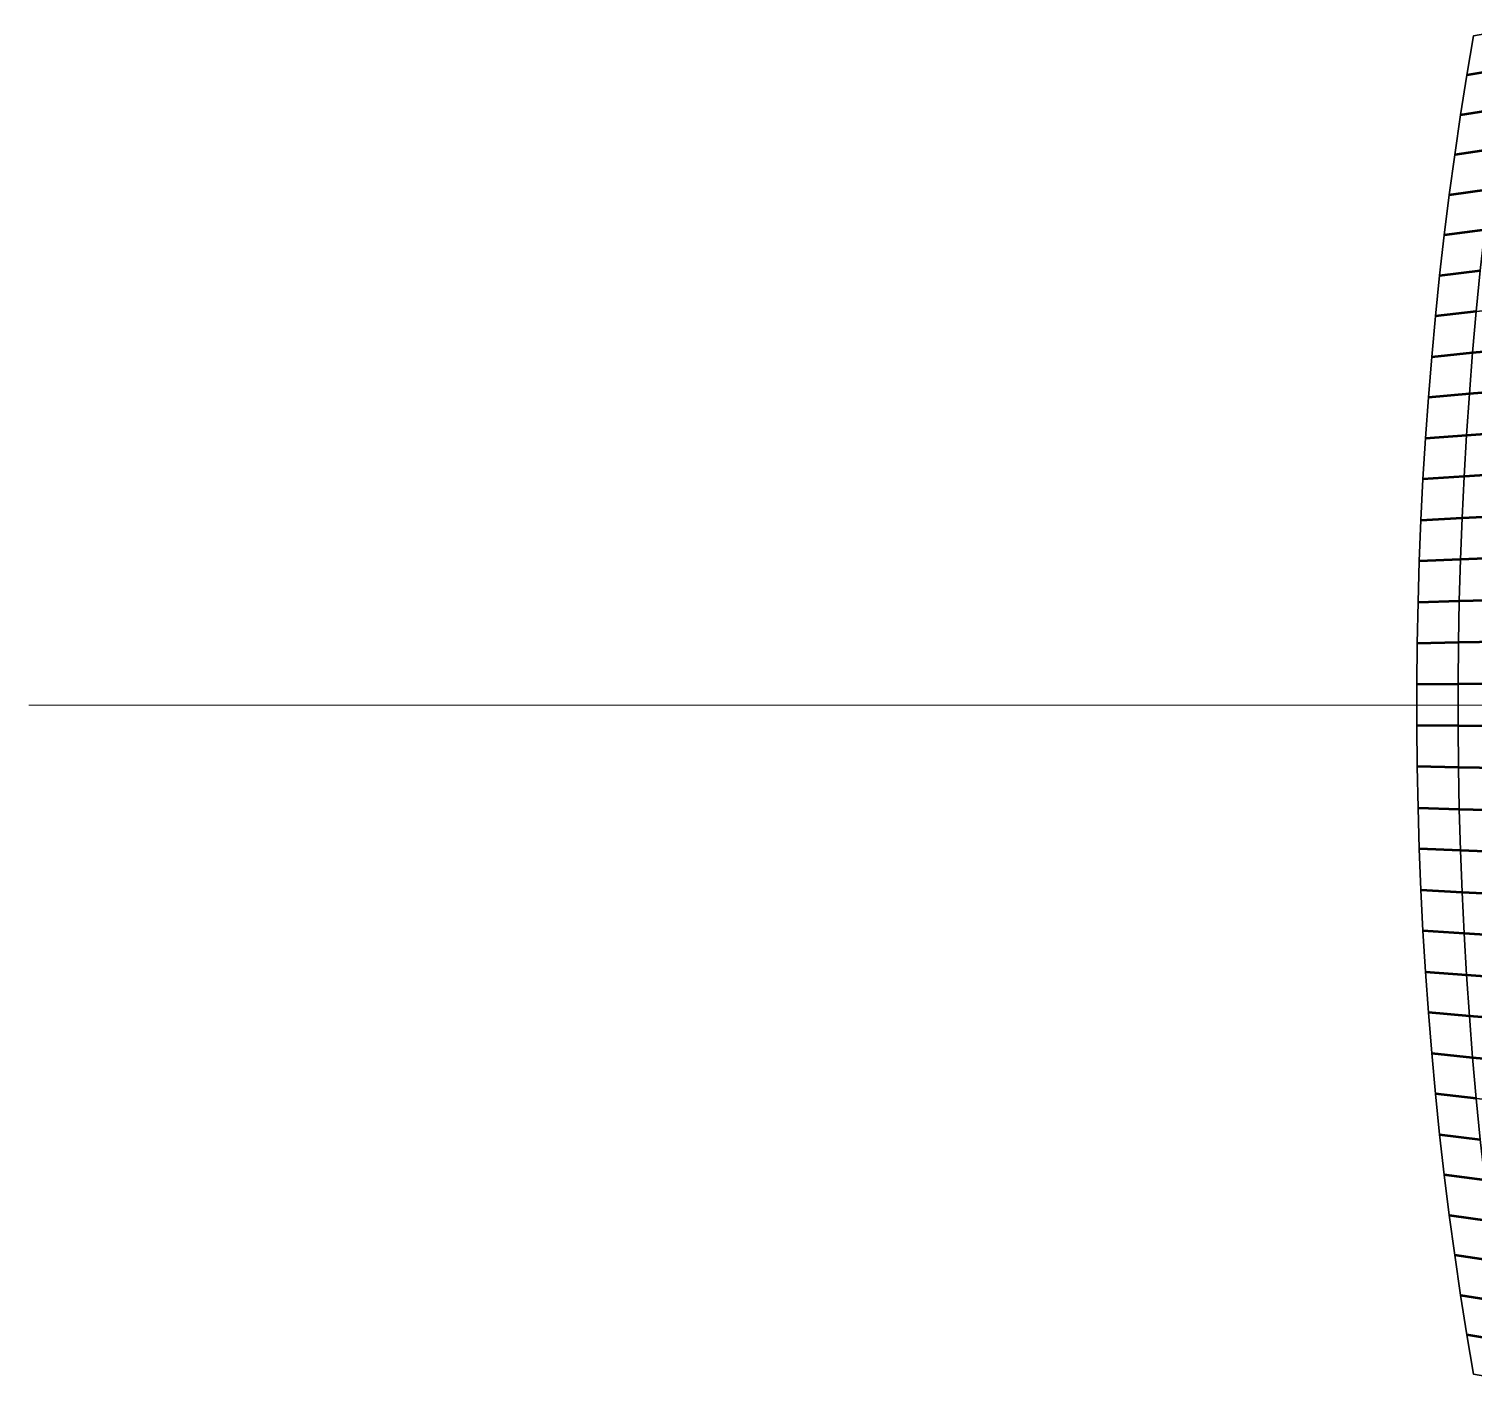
# Model space of a CAD drawing. Header units: millimetres. Extents: x -43 to 170, y -51 to 57.
# Drawn here: x -42.57 to -14.11, y -13.32 to 13.32 of the extents above; entities that cross this region are included whole.
import ezdxf

# ---------------------------------------------------------------- set-up
doc = ezdxf.new("R2010")
doc.units = ezdxf.units.MM
doc.linetypes.add('CENTER2', pattern=[28.575, 19.05, -3.175, 3.175, -3.175])
for name, color, linetype, lineweight in [('working - concrete bases', 10, 'Continuous', 30), ('working - tendons lower level', 201, 'Continuous', 35), ('working - tendons upper level', 50, 'Continuous', 50), ('Осевые линии', 80, 'Continuous', 15)]:
    doc.layers.add(name, color=color, linetype=linetype, lineweight=lineweight)

msp = doc.modelspace()

# ---------------------------------------------------------------- linework, layer by layer
at = {"layer": 'working - concrete bases', "linetype": 'Continuous', "ltscale": 250}
for points in [[(-14.235, 12.409, 29.468), (-14.102, 13.187, 29.193), (-13.324, 13.324, 29.495), (-13.452, 12.54, 29.779), (-14.235, 12.409, 29.468)], [(-14.359, 11.627, 29.726), (-14.235, 12.409, 29.468), (-13.452, 12.54, 29.779), (-13.572, 11.752, 30.045), (-14.359, 11.627, 29.726)], [(-14.475, 10.841, 29.966), (-14.359, 11.627, 29.726), (-13.572, 11.752, 30.045), (-13.684, 10.96, 30.292), (-14.475, 10.841, 29.966)], [(-14.583, 10.052, 30.188), (-14.475, 10.841, 29.966), (-13.684, 10.96, 30.292), (-13.788, 10.163, 30.522), (-14.583, 10.052, 30.188)], [(-14.682, 9.259, 30.393), (-14.583, 10.052, 30.188), (-13.788, 10.163, 30.522), (-13.883, 9.363, 30.734), (-14.682, 9.259, 30.393)], [(-14.772, 8.463, 30.58), (-14.682, 9.259, 30.393), (-13.883, 9.363, 30.734), (-13.971, 8.56, 30.928), (-14.772, 8.463, 30.58)], [(-14.854, 7.665, 30.751), (-14.772, 8.463, 30.58), (-13.971, 8.56, 30.928), (-14.051, 7.753, 31.104), (-14.854, 7.665, 30.751)], [(-14.928, 6.864, 30.904), (-14.854, 7.665, 30.751), (-14.051, 7.753, 31.104), (-14.122, 6.944, 31.263), (-14.928, 6.864, 30.904)], [(-14.122, 6.944, 31.263), (-14.051, 7.753, 31.104), (-13.239, 7.836, 31.438), (-13.308, 7.019, 31.601), (-14.122, 6.944, 31.263)], [(-14.994, 6.062, 31.039), (-14.928, 6.864, 30.904), (-14.122, 6.944, 31.263), (-14.186, 6.133, 31.403), (-14.994, 6.062, 31.039)], [(-13.369, 6.2, 31.746), (-14.186, 6.133, 31.403), (-14.122, 6.944, 31.263), (-13.308, 7.019, 31.601), (-13.369, 6.2, 31.746)], [(-15.051, 5.257, 31.158), (-14.994, 6.062, 31.039), (-14.186, 6.133, 31.403), (-14.241, 5.319, 31.526), (-15.051, 5.257, 31.158)], [(-14.241, 5.319, 31.526), (-14.186, 6.133, 31.403), (-13.369, 6.2, 31.746), (-13.422, 5.378, 31.874), (-14.241, 5.319, 31.526)], [(-15.1, 4.451, 31.26), (-15.051, 5.257, 31.158), (-14.241, 5.319, 31.526), (-14.289, 4.504, 31.631), (-15.1, 4.451, 31.26)], [(-13.468, 4.554, 31.982), (-14.289, 4.504, 31.631), (-14.241, 5.319, 31.526), (-13.422, 5.378, 31.874), (-13.468, 4.554, 31.982)], [(-15.141, 3.643, 31.344), (-15.1, 4.451, 31.26), (-14.289, 4.504, 31.631), (-14.328, 3.687, 31.719), (-15.141, 3.643, 31.344)], [(-14.328, 3.687, 31.719), (-14.289, 4.504, 31.631), (-13.468, 4.554, 31.982), (-13.506, 3.728, 32.073), (-14.328, 3.687, 31.719)], [(-13.537, 2.901, 32.146), (-14.36, 2.869, 31.789), (-14.328, 3.687, 31.719), (-13.506, 3.728, 32.073), (-13.537, 2.901, 32.146)], [(-15.174, 2.835, 31.412), (-15.141, 3.643, 31.344), (-14.328, 3.687, 31.719), (-14.36, 2.869, 31.789), (-15.174, 2.835, 31.412)], [(-15.198, 2.025, 31.463), (-15.174, 2.835, 31.412), (-14.36, 2.869, 31.789), (-14.384, 2.05, 31.842), (-15.198, 2.025, 31.463)], [(-14.384, 2.05, 31.842), (-14.36, 2.869, 31.789), (-13.537, 2.901, 32.146), (-13.56, 2.073, 32.2), (-14.384, 2.05, 31.842)], [(-15.215, 1.215, 31.497), (-15.198, 2.025, 31.463), (-14.384, 2.05, 31.842), (-14.4, 1.23, 31.877), (-15.215, 1.215, 31.497)], [(-13.575, 1.244, 32.236), (-14.4, 1.23, 31.877), (-14.384, 2.05, 31.842), (-13.56, 2.073, 32.2), (-13.575, 1.244, 32.236)], [(-15.223, 0.405, 31.513), (-15.215, 1.215, 31.497), (-14.4, 1.23, 31.877), (-14.408, 0.41, 31.894), (-15.223, 0.405, 31.513)], [(-14.408, 0.41, 31.894), (-14.4, 1.23, 31.877), (-13.575, 1.244, 32.236), (-13.583, 0.415, 32.254), (-14.408, 0.41, 31.894)], [(-15.223, 0.405, 31.513), (-15.223, -0.405, 31.513), (-14.408, -0.41, 31.894), (-14.408, 0.41, 31.894), (-15.223, 0.405, 31.513)], [(-13.583, 0.415, 32.254), (-14.408, 0.41, 31.894), (-14.408, -0.41, 31.894), (-13.583, -0.415, 32.254), (-13.583, 0.415, 32.254)], [(-15.223, -0.405, 31.513), (-15.215, -1.215, 31.497), (-14.4, -1.23, 31.877), (-14.408, -0.41, 31.894), (-15.223, -0.405, 31.513)], [(-14.408, -0.41, 31.894), (-14.4, -1.23, 31.877), (-13.575, -1.244, 32.236), (-13.583, -0.415, 32.254), (-14.408, -0.41, 31.894)], [(-15.215, -1.215, 31.497), (-15.198, -2.025, 31.463), (-14.384, -2.05, 31.842), (-14.4, -1.23, 31.877), (-15.215, -1.215, 31.497)], [(-13.575, -1.244, 32.236), (-14.4, -1.23, 31.877), (-14.384, -2.05, 31.842), (-13.56, -2.073, 32.2), (-13.575, -1.244, 32.236)], [(-15.198, -2.025, 31.463), (-15.174, -2.835, 31.412), (-14.36, -2.869, 31.789), (-14.384, -2.05, 31.842), (-15.198, -2.025, 31.463)], [(-14.384, -2.05, 31.842), (-14.36, -2.869, 31.789), (-13.537, -2.901, 32.146), (-13.56, -2.073, 32.2), (-14.384, -2.05, 31.842)], [(-15.174, -2.835, 31.412), (-15.141, -3.643, 31.344), (-14.328, -3.687, 31.719), (-14.36, -2.869, 31.789), (-15.174, -2.835, 31.412)], [(-13.537, -2.901, 32.146), (-14.36, -2.869, 31.789), (-14.328, -3.687, 31.719), (-13.506, -3.728, 32.073), (-13.537, -2.901, 32.146)], [(-15.141, -3.643, 31.344), (-15.1, -4.451, 31.26), (-14.289, -4.504, 31.631), (-14.328, -3.687, 31.719), (-15.141, -3.643, 31.344)], [(-14.328, -3.687, 31.719), (-14.289, -4.504, 31.631), (-13.468, -4.554, 31.982), (-13.506, -3.728, 32.073), (-14.328, -3.687, 31.719)], [(-15.1, -4.451, 31.26), (-15.051, -5.257, 31.158), (-14.241, -5.319, 31.526), (-14.289, -4.504, 31.631), (-15.1, -4.451, 31.26)], [(-13.468, -4.554, 31.982), (-14.289, -4.504, 31.631), (-14.241, -5.319, 31.526), (-13.422, -5.378, 31.874), (-13.468, -4.554, 31.982)], [(-15.051, -5.257, 31.158), (-14.994, -6.062, 31.039), (-14.186, -6.133, 31.403), (-14.241, -5.319, 31.526), (-15.051, -5.257, 31.158)], [(-14.241, -5.319, 31.526), (-14.186, -6.133, 31.403), (-13.369, -6.2, 31.746), (-13.422, -5.378, 31.874), (-14.241, -5.319, 31.526)], [(-14.994, -6.062, 31.039), (-14.928, -6.864, 30.904), (-14.122, -6.944, 31.263), (-14.186, -6.133, 31.403), (-14.994, -6.062, 31.039)], [(-13.369, -6.2, 31.746), (-14.186, -6.133, 31.403), (-14.122, -6.944, 31.263), (-13.308, -7.019, 31.601), (-13.369, -6.2, 31.746)], [(-14.928, -6.864, 30.904), (-14.854, -7.665, 30.751), (-14.051, -7.753, 31.104), (-14.122, -6.944, 31.263), (-14.928, -6.864, 30.904)], [(-14.122, -6.944, 31.263), (-14.051, -7.753, 31.104), (-13.239, -7.836, 31.438), (-13.308, -7.019, 31.601), (-14.122, -6.944, 31.263)], [(-14.854, -7.665, 30.751), (-14.772, -8.463, 30.58), (-13.971, -8.56, 30.928), (-14.051, -7.753, 31.104), (-14.854, -7.665, 30.751)], [(-14.772, -8.463, 30.58), (-14.682, -9.259, 30.393), (-13.883, -9.363, 30.734), (-13.971, -8.56, 30.928), (-14.772, -8.463, 30.58)], [(-14.682, -9.259, 30.393), (-14.583, -10.052, 30.188), (-13.788, -10.163, 30.522), (-13.883, -9.363, 30.734), (-14.682, -9.259, 30.393)], [(-14.583, -10.052, 30.188), (-14.475, -10.841, 29.966), (-13.684, -10.96, 30.292), (-13.788, -10.163, 30.522), (-14.583, -10.052, 30.188)], [(-14.475, -10.841, 29.966), (-14.359, -11.627, 29.726), (-13.572, -11.752, 30.045), (-13.684, -10.96, 30.292), (-14.475, -10.841, 29.966)], [(-14.359, -11.627, 29.726), (-14.235, -12.409, 29.468), (-13.452, -12.54, 29.779), (-13.572, -11.752, 30.045), (-14.359, -11.627, 29.726)], [(-14.235, -12.409, 29.468), (-14.102, -13.187, 29.193), (-13.324, -13.324, 29.495), (-13.452, -12.54, 29.779), (-14.235, -12.409, 29.468)]]:
    msp.add_polyline3d(points, dxfattribs=at)
at = {"layer": 'working - tendons lower level', "linetype": 'Continuous', "ltscale": 250}
for points in [[(-14.102, -13.187, 29.193), (-14.235, -12.409, 29.468), (-14.359, -11.627, 29.726), (-14.475, -10.841, 29.966), (-14.583, -10.052, 30.188), (-14.682, -9.259, 30.393), (-14.772, -8.463, 30.58), (-14.854, -7.665, 30.751), (-14.928, -6.864, 30.904), (-14.994, -6.062, 31.039), (-15.051, -5.257, 31.158), (-15.1, -4.451, 31.26), (-15.141, -3.643, 31.344), (-15.174, -2.835, 31.412), (-15.198, -2.025, 31.463), (-15.215, -1.215, 31.497), (-15.223, -0.405, 31.513), (-15.223, 0.405, 31.513), (-15.215, 1.215, 31.497), (-15.198, 2.025, 31.463), (-15.174, 2.835, 31.412), (-15.141, 3.643, 31.344), (-15.1, 4.451, 31.26), (-15.051, 5.257, 31.158), (-14.994, 6.062, 31.039), (-14.928, 6.864, 30.904), (-14.854, 7.665, 30.751), (-14.772, 8.463, 30.58), (-14.682, 9.259, 30.393), (-14.583, 10.052, 30.188), (-14.475, 10.841, 29.966), (-14.359, 11.627, 29.726), (-14.235, 12.409, 29.468), (-14.102, 13.187, 29.193)], [(-14.051, 7.753, 31.104), (-14.122, 6.944, 31.263), (-14.186, 6.133, 31.403), (-14.241, 5.319, 31.526), (-14.289, 4.504, 31.631), (-14.328, 3.687, 31.719), (-14.36, 2.869, 31.789), (-14.384, 2.05, 31.842), (-14.4, 1.23, 31.877), (-14.408, 0.41, 31.894), (-14.408, -0.41, 31.894), (-14.4, -1.23, 31.877), (-14.384, -2.05, 31.842), (-14.36, -2.869, 31.789), (-14.328, -3.687, 31.719), (-14.289, -4.504, 31.631), (-14.241, -5.319, 31.526), (-14.186, -6.133, 31.403), (-14.122, -6.944, 31.263), (-14.051, -7.753, 31.104)]]:
    msp.add_polyline3d(points, dxfattribs=at)
at = {"layer": 'working - tendons upper level', "linetype": 'Continuous', "ltscale": 250}
for points in [[(-13.452, 12.54, 29.779), (-14.235, 12.409, 29.468)], [(-14.359, 11.627, 29.726), (-13.572, 11.752, 30.045)], [(-13.684, 10.96, 30.292), (-14.475, 10.841, 29.966)], [(-14.583, 10.052, 30.188), (-13.788, 10.163, 30.522)], [(-13.883, 9.363, 30.734), (-14.682, 9.259, 30.393)], [(-14.772, 8.463, 30.58), (-13.971, 8.56, 30.928)], [(-14.051, 7.753, 31.104), (-14.854, 7.665, 30.751)], [(-14.928, 6.864, 30.904), (-14.122, 6.944, 31.263), (-13.308, 7.019, 31.601)], [(-13.369, 6.2, 31.746), (-14.186, 6.133, 31.403), (-14.994, 6.062, 31.039)], [(-15.051, 5.257, 31.158), (-14.241, 5.319, 31.526), (-13.422, 5.378, 31.874)], [(-13.468, 4.554, 31.982), (-14.289, 4.504, 31.631), (-15.1, 4.451, 31.26)], [(-15.141, 3.643, 31.344), (-14.328, 3.687, 31.719), (-13.506, 3.728, 32.073)], [(-13.537, 2.901, 32.146), (-14.36, 2.869, 31.789), (-15.174, 2.835, 31.412)], [(-15.198, 2.025, 31.463), (-14.384, 2.05, 31.842), (-13.56, 2.073, 32.2)], [(-13.575, 1.244, 32.236), (-14.4, 1.23, 31.877), (-15.215, 1.215, 31.497)], [(-13.583, 0.415, 32.254), (-14.408, 0.41, 31.894), (-15.223, 0.405, 31.513)], [(-13.583, -0.415, 32.254), (-14.408, -0.41, 31.894), (-15.223, -0.405, 31.513)], [(-13.575, -1.244, 32.236), (-14.4, -1.23, 31.877), (-15.215, -1.215, 31.497)], [(-15.198, -2.025, 31.463), (-14.384, -2.05, 31.842), (-13.56, -2.073, 32.2)], [(-13.537, -2.901, 32.146), (-14.36, -2.869, 31.789), (-15.174, -2.835, 31.412)], [(-15.141, -3.643, 31.344), (-14.328, -3.687, 31.719), (-13.506, -3.728, 32.073)], [(-13.468, -4.554, 31.982), (-14.289, -4.504, 31.631), (-15.1, -4.451, 31.26)], [(-15.051, -5.257, 31.158), (-14.241, -5.319, 31.526), (-13.422, -5.378, 31.874)], [(-13.369, -6.2, 31.746), (-14.186, -6.133, 31.403), (-14.994, -6.062, 31.039)], [(-14.928, -6.864, 30.904), (-14.122, -6.944, 31.263), (-13.308, -7.019, 31.601)], [(-14.051, -7.753, 31.104), (-14.854, -7.665, 30.751)], [(-14.772, -8.463, 30.58), (-13.971, -8.56, 30.928)], [(-13.883, -9.363, 30.734), (-14.682, -9.259, 30.393)], [(-14.583, -10.052, 30.188), (-13.788, -10.163, 30.522)], [(-13.684, -10.96, 30.292), (-14.475, -10.841, 29.966)], [(-14.359, -11.627, 29.726), (-13.572, -11.752, 30.045)], [(-13.452, -12.54, 29.779), (-14.235, -12.409, 29.468)]]:
    msp.add_polyline3d(points, dxfattribs=at)
at = {"layer": 'Осевые линии', "linetype": 'CENTER2', "ltscale": 250, "extrusion": (0, -1, 0)}
msp.add_line((42.574, 0), (-42.574, 0), dxfattribs=at)

doc.saveas('drawing.dxf')
